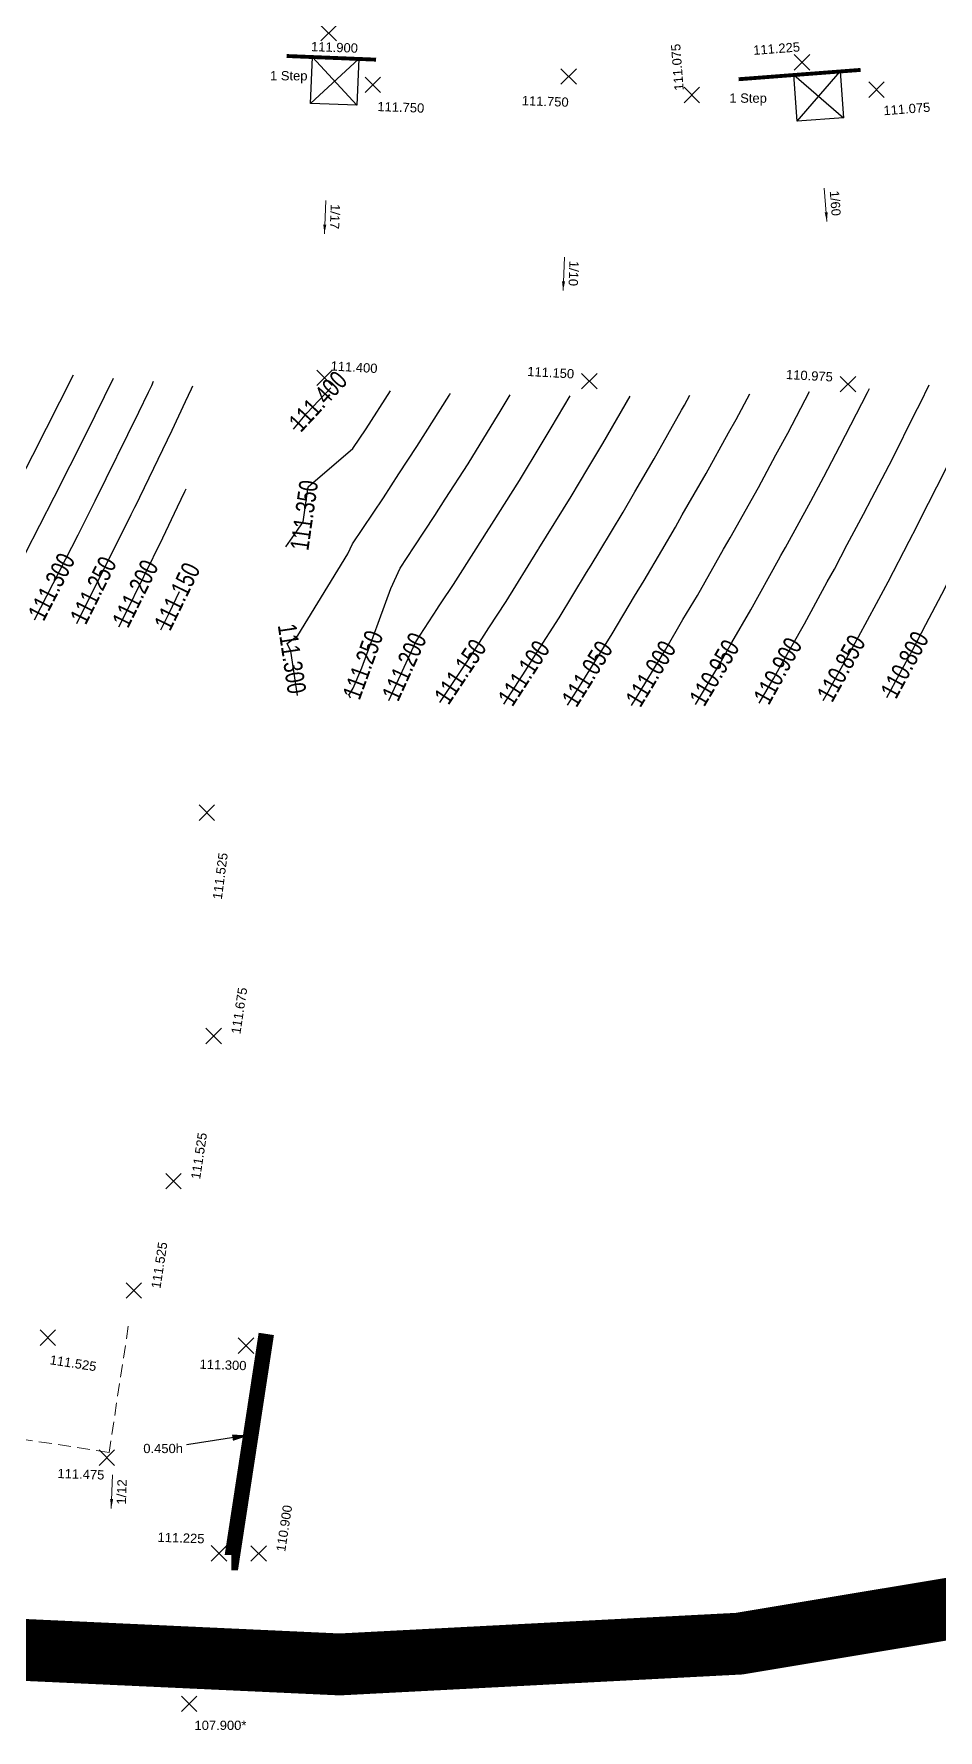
# Model space of a CAD drawing. Header units: metres. Extents: x 287878 to 288371, y 62805 to 63080.
# Drawn here: x 288093.08 to 288110.61, y 62804.59 to 62837.49 of the extents above; entities that cross this region are included whole.
import ezdxf
from ezdxf.enums import TextEntityAlignment as Align

# ---------------------------------------------------------------- set-up
doc = ezdxf.new("R2010")
doc.units = ezdxf.units.M
doc.header["$PDMODE"] = 3
doc.header["$PDSIZE"] = 0.15
doc.linetypes.add('DASHED', pattern=[1.4, 0.7, -0.7])
doc.linetypes.add('HIDDEN', pattern=[0.375, 0.25, -0.125])
doc.layers.get('0').transparency = 0.25
for name, color, linetype, lineweight in [('EXP - DESIGN LINES', 1, 'HIDDEN', 9), ('EXP - LEVELS TEXT', 3, 'Continuous', 18), ('EXP - RETAINING WALLS - 0.6m', 190, 'Continuous', 18), ('EXP - STEPS', 240, 'Continuous', 18), ('EXP-EW-GRADIENTS', 3, 'Continuous', 18), ('EXP-EW-GRADIENTS-TEXT', 3, 'Continuous', 18), ('EXP-EW-LEVEL-LANDING', 1, 'Continuous', 25), ('EXP-EW-LEVELS-POINTS', 3, 'Continuous', 18), ('EXP-EW-LEVELS-TEXT', 3, 'Continuous', 18), ('EXP-EW-RETAINING-WALL-HEIGHTS', 3, 'Continuous', 18), ('EXP-LEVEL-LANDING', 1, 'Continuous', 25)]:
    doc.layers.add(name, color=color, linetype=linetype, lineweight=lineweight)
for name, color, linetype in [('Rollover', 72, 'DASHED'), ('XREF - SOUTHERN CONTOURS$0$EXP_-_EW_CONT-SECONDARY', 8, 'Continuous'), ('XREF - SOUTHERN CONTOURS$0$EXP_-_EW_CONT-SECONDARY TEXT', 8, 'Continuous')]:
    doc.layers.add(name, color=color, linetype=linetype)
doc.layers.add('XREF - SOUTHERN CONTOURS$0$EXP_-_EW_-_CONT-PRIMARY', color=1, linetype='Continuous', true_color=0xff0000)
doc.styles.add('18 @ 1 to 200', font='arial.ttf', dxfattribs={"height": 0.36})
doc.styles.add('18 @ 1 to 500', font='arial.ttf', dxfattribs={"height": 0.9})
doc.styles.add('XREF - SOUTHERN CONTOURS$0$ESTROAD', font='arial.ttf', dxfattribs={"width": 0.75})
doc.dimstyles.new('1 to 200 (18)', dxfattribs={"dimtxt": 0.36, "dimasz": 0.36, "dimexe": 0.09, "dimexo": 0.09, "dimgap": 0.12, "dimtad": 1, "dimdec": 3, "dimzin": 0, "dimdsep": 46, "dimtxsty": '18 @ 1 to 200', "dimcen": 0.12, "dimadec": 0, "dimazin": 0, "dimtfac": 1, "dimtdec": 3, "dimtofl": 0, "dimtmove": 0, "dimatfit": 3, "dimfxl": 0.12, "dimtolj": 1, "dimtzin": 0, "dimarcsym": 1})

# ---------------------------------------------------------------- blocks, each defined once
blk = doc.blocks.new('XREF - SOUTHERN CONTOURS')
at = {"layer": 'XREF - SOUTHERN CONTOURS$0$EXP_-_EW_-_CONT-PRIMARY', "flags": 128}
for points in [[(648.900219, 90.691946), (649.958237, 92.80375), (650.030031, 92.949412), (650.05799, 93.007848), (650.121349, 93.14031), (650.752493, 94.441962), (651.011526, 94.994888), (651.126796, 95.242078), (651.154868, 95.300861)], [(654.211297, 89.24042), (654.176853, 89.312457), (654.191262, 89.323419), (654.259829, 89.435057), (654.429473, 89.828212), (654.992637, 91.370627), (655.170439, 91.762188), (655.442962, 92.180284), (655.843204, 92.786053), (656.041916, 93.10167), (656.48714, 93.790563), (657.006262, 94.63386), (657.112011, 94.801173), (657.305976, 95.123509)], [(659.656182, 89.10365), (659.693114, 89.16284), (659.711482, 89.19374), (660.322801, 90.195825), (660.654689, 90.767161), (660.933183, 91.234193), (661.441636, 92.130122), (661.526896, 92.277931), (661.569512, 92.355696), (662.117511, 93.328314), (662.455666, 93.960446), (662.688585, 94.383797), (663.10887, 95.188899)]]:
    blk.add_lwpolyline(points, dxfattribs=at)
at = {"layer": 'XREF - SOUTHERN CONTOURS$0$EXP_-_EW_CONT-SECONDARY', "flags": 128}
for points in [[(646.45403, 90.927677), (646.882513, 91.72257), (647.667027, 93.215031), (648.050699, 93.958745), (648.835084, 95.516176)], [(647.268818, 90.842895), (647.905539, 92.052856), (648.463487, 93.139993), (649.081082, 94.36718), (649.61309, 95.450338)], [(664.609749, 89.256853), (665.113618, 90.184908), (665.365662, 90.673879), (665.675974, 91.259424), (666.209496, 92.320559), (666.218613, 92.33819), (666.234993, 92.371601), (666.759778, 93.424096), (667.023579, 93.9834), (667.281629, 94.514314), (667.740456, 95.513123)], [(648.084229, 90.764317), (648.930777, 92.412731), (649.260488, 93.070931), (650.103531, 94.788758), (650.292439, 95.178355), (650.353876, 95.309496), (650.391569, 95.390328)], [(652.955734, 92.17726), (653.046462, 92.308342), (653.152486, 92.461523), (653.293002, 92.665629), (653.388959, 93.339233), (654.255467, 94.087489), (654.511823, 94.467084), (654.985696, 95.203151)], [(653.180117, 89.296565), (653.051731, 90.154797), (652.982108, 90.300409), (653.186599, 90.455986), (654.159651, 92.040282), (654.244295, 92.236447), (654.846054, 93.127491), (655.144457, 93.591001), (655.496484, 94.123796), (656.118359, 95.111527), (656.127936, 95.126346), (656.145549, 95.154957)], [(653.104265, 94.458602), (653.363076, 94.769549), (653.826506, 95.265309)], [(654.954668, 89.198097), (655.472257, 90.337948), (655.894133, 90.985176), (655.914261, 91.015629), (655.965489, 91.092195), (656.203047, 91.448478), (656.64223, 92.138955), (656.846343, 92.45478), (656.947801, 92.619594), (657.483692, 93.467462), (657.902474, 94.163406), (658.101893, 94.486099), (658.4667, 95.10644)], [(655.939442, 89.1586), (656.574509, 90.111053), (656.889361, 90.606059), (657.224273, 91.119482), (657.841921, 92.112468), (657.855373, 92.133751), (657.862067, 92.144876), (658.486044, 93.154572), (658.806951, 93.700263), (659.097483, 94.1812), (659.627549, 95.103754)], [(657.178098, 89.124973), (657.608212, 89.78434), (657.821684, 90.127537), (658.251376, 90.800989), (658.784673, 91.677921), (658.875393, 91.823316), (659.04187, 92.103374), (659.494095, 92.85197), (659.719646, 93.244531), (660.098683, 93.886553), (660.626334, 94.826757), (660.683888, 94.926536), (660.788324, 95.11711)], [(658.417072, 89.106655), (658.647781, 89.468243), (658.762407, 89.65673), (659.284253, 90.493078), (659.715563, 91.218655), (659.901499, 91.523444), (660.241835, 92.109325), (660.507746, 92.559731), (660.640516, 92.796309), (661.105392, 93.602233), (661.536994, 94.389822), (661.683577, 94.649985), (661.94882, 95.145817)], [(660.895208, 89.118258), (661.366915, 89.909307), (661.601998, 90.323538), (661.970343, 90.955641), (662.50658, 91.923078), (662.554327, 92.006946), (662.641045, 92.167179), (663.134936, 93.064869), (663.382302, 93.538726), (663.698812, 94.128043), (664.228926, 95.169026), (664.24301, 95.195899), (664.268279, 95.246782)], [(662.133943, 89.148731), (662.41649, 89.633599), (662.557439, 89.887887), (663.012873, 90.687861), (663.451661, 91.498625), (663.589737, 91.746943), (663.839845, 92.220398), (664.157567, 92.811971), (664.316853, 93.124759), (664.714155, 93.882794), (665.152742, 94.76599), (665.250992, 94.958147), (665.426743, 95.32122)], [(663.372208, 89.194508), (663.47142, 89.368775), (663.520959, 89.46031), (664.060667, 90.430926), (664.404706, 91.082192), (664.630322, 91.497745), (665.037894, 92.288447), (665.1853, 92.56969), (665.259269, 92.718643), (665.734512, 93.648122), (666.08431, 94.370749), (666.2639, 94.73093), (666.584192, 95.410005)], [(649.716818, 90.626755), (649.831388, 90.855436), (650.568842, 92.351645), (650.856027, 92.951882), (650.999363, 93.251549), (651.024929, 93.305086)], [(650.533939, 90.568572), (650.690235, 90.889923), (650.89499, 91.309312)]]:
    blk.add_lwpolyline(points, dxfattribs=at)
at = {"layer": 'XREF - SOUTHERN CONTOURS$0$EXP_-_EW_-_CONT-PRIMARY', "char_height": 0.36, "width": 2.52, "attachment_point": 5, "line_spacing_factor": 0.888, "style": 'XREF - SOUTHERN CONTOURS$0$ESTROAD'}
for s, insert, rotation in [('111.250', (649.222729, 91.335675), 63.3890457), ('111.250', (654.451026, 89.88724), 69.9419403), ('111.000', (660.031395, 89.718147), 58.6148339)]:
    blk.add_mtext(s, dxfattribs=dict(at, insert=insert, rotation=rotation))
at = {"layer": 'XREF - SOUTHERN CONTOURS$0$EXP_-_EW_CONT-SECONDARY TEXT', "char_height": 0.36, "width": 2.52, "attachment_point": 5, "line_spacing_factor": 0.888, "style": 'XREF - SOUTHERN CONTOURS$0$ESTROAD'}
for s, insert, rotation in [('111.400', (653.578484, 94.999984), 46.9304617), ('111.350', (653.310841, 92.790855), 81.8925402), ('111.300', (648.413148, 91.404795), 62.8170929), ('111.200', (650.03662, 91.271829), 63.76215), ('111.150', (650.849342, 91.215813), 63.9772186), ('111.300', (653.073595, 90.008642), 278.5079651), ('111.200', (655.252355, 89.853674), 65.5779267), ('110.800', (664.953291, 89.889608), 61.5011214), ('111.150', (656.338869, 89.757647), 56.3058204), ('111.100', (657.57147, 89.728014), 56.8830719), ('111.050', (658.799715, 89.716521), 58.0375786), ('110.950', (661.263964, 89.736658), 59.192089), ('110.900', (662.493482, 89.772502), 61.0010378), ('110.850', (663.722827, 89.823351), 60.9238626)]:
    blk.add_mtext(s, dxfattribs=dict(at, insert=insert, rotation=rotation))
blk = doc.blocks.new('*U27')
at = {"layer": 'EXP-LEVEL-LANDING', "ltscale": 2}
for p, q in [((-7.71, 0.901), (-8.308, -0.223)), ((-7.447, 0.04), (-8.571, 0.638))]:
    blk.add_line(p, q, dxfattribs=at)
blk.add_lwpolyline([(-8.308, -0.223), (-8.571, 0.638), (-7.71, 0.901), (-7.447, 0.04)], close=True, dxfattribs=at)
blk = doc.blocks.new('*U352')
at = {"layer": 'EXP-EW-GRADIENTS-TEXT', "color": 0, "style": '18 @ 1 to 200'}
blk.add_attdef('1/00', (0.154, 0.182), '', height=0.36, rotation=352.62736, dxfattribs=at)
at = {"layer": 'EXP-EW-GRADIENTS'}
blk.add_leader([(1.289, -0.167), (0, 0)], dimstyle='1 to 200 (18)', dxfattribs=at)
blk = doc.blocks.new('*U353')
at = {"layer": 'EXP-EW-GRADIENTS-TEXT', "color": 0, "style": '18 @ 1 to 200'}
blk.add_attdef('1/00', (0.154, 0.182), '', height=0.36, rotation=352.62736, dxfattribs=at)
at = {"layer": 'EXP-EW-GRADIENTS'}
blk.add_leader([(1.289, -0.167), (0, 0)], dimstyle='1 to 200 (18)', dxfattribs=at)
blk = doc.blocks.new('*U354')
at = {"layer": 'EXP-EW-GRADIENTS-TEXT', "color": 0, "style": '18 @ 1 to 200'}
blk.add_attdef('1/00', (0.154, 0.182), '', height=0.36, rotation=352.62736, dxfattribs=at)
at = {"layer": 'EXP-EW-GRADIENTS'}
blk.add_leader([(1.289, -0.167), (0, 0)], dimstyle='1 to 200 (18)', dxfattribs=at)
blk = doc.blocks.new('*U457')
at = {"layer": 'EXP-EW-GRADIENTS-TEXT', "color": 0, "style": '18 @ 1 to 200'}
blk.add_attdef('1/00', (-1.139, -0.56), '', height=0.36, rotation=360, dxfattribs=at)
at = {"layer": 'EXP-EW-GRADIENTS'}
blk.add_leader([(-1.3, 0), (0, 0)], dimstyle='1 to 200 (18)', dxfattribs=at)

msp = doc.modelspace()

# ---------------------------------------------------------------- linework, layer by layer
at = {"layer": 'EXP - DESIGN LINES', "elevation": 0}
msp.add_lwpolyline([(288094.907, 62812.426), (288094.533, 62809.979)], dxfattribs=at)
at = {"layer": 'EXP - DESIGN LINES'}
msp.add_lwpolyline([(288094.533, 62809.979), (288085.127, 62811.417)], dxfattribs=at)
at = {"layer": 'EXP - RETAINING WALLS - 0.6m', "const_width": 0.3}
msp.add_lwpolyline([(288096.903, 62807.841), (288096.904, 62807.841), (288097.582, 62812.277)], dxfattribs=at)
at = {"layer": 'EXP - STEPS', "const_width": 0.075}
for points in [[(288097.975, 62837.065), (288099.711, 62836.994)], [(288106.739, 62836.614), (288109.104, 62836.795)]]:
    msp.add_lwpolyline(points, dxfattribs=at)
at = {"layer": 'EXP-EW-LEVELS-POINTS'}
for p in [(288098.79, 62837.507), (288107.968, 62836.942), (288103.443, 62836.668), (288099.647, 62836.506), (288105.833, 62836.309), (288109.412, 62836.411), (288098.712, 62830.821), (288103.844, 62830.757), (288108.86, 62830.698), (288096.431, 62822.388), (288096.563, 62818.057), (288095.783, 62815.241), (288095.013, 62813.12), (288093.348, 62812.205), (288097.189, 62812.049), (288094.491, 62809.877), (288096.664, 62808.021), (288097.433, 62808.016), (288096.085, 62805.1)]:
    msp.add_point(p, dxfattribs=at)
at = {"layer": 'Rollover', "const_width": 1.2}
msp.add_lwpolyline([(288136.499, 62829.825, -0.326482), (288127.627, 62813.625), (288118.978, 62809.357), (288112.21, 62807.178), (288106.748, 62806.269), (288099.006, 62805.866), (288021.978, 62809.413), (288022.464, 62819.127)], format="xyb", dxfattribs=at)

# ---------------------------------------------------------------- block references
msp.add_blockref('XREF - SOUTHERN CONTOURS', (287445.006, 62735.366))
at = {"layer": 'EXP-EW-GRADIENTS'}
for name, p, xscale, yscale, zscale, rotation, values in [('*U354', (288108.401, 62834.502), 0.4999999999999999, 0.4999999999999999, 0.4999999999999999, 281.7587120433485, {'1/00': '1/60'}), ('*U352', (288098.736, 62834.265), 0.5, 0.5, 0.5, 274.9666169977154, {'1/00': '1/17'}), ('*U353', (288103.364, 62833.164), 0.5, 0.5, 0.5, 274.9666169977154, {'1/00': '1/10'}), ('*U457', (288094.599, 62809.543), 0.5, 0.5, 0.5, 88.0939209224375, {'1/00': '1/12'})]:
    msp.add_blockref(name, p, dxfattribs=dict(at, xscale=xscale, yscale=yscale, zscale=zscale, rotation=rotation)).add_auto_attribs(values)
at = {"layer": 'EXP-EW-LEVEL-LANDING', "extrusion": (0.000289713, 0.007121, 0.999975), "rotation": 160.6879078924227}
msp.add_blockref('*U27', (288091.45, 62837.357, 530.948), dxfattribs=at)
at = {"layer": 'EXP-EW-LEVEL-LANDING', "extrusion": (-0.000528691, 0.007108, 0.999975), "rotation": 167.271808234262}
msp.add_blockref('*U27', (288100.513, 62837.873, 294.296), dxfattribs=at)

# ---------------------------------------------------------------- texts
at = {"layer": 'EXP - LEVELS TEXT', "char_height": 0.18, "attachment_point": 1, "style": '18 @ 1 to 500'}
for insert in [(288097.654, 62836.772), (288106.56, 62836.338)]:
    msp.add_mtext_dynamic_manual_height_columns('1 Step', width=1.68966, gutter_width=1, heights=[0], dxfattribs=dict(at, insert=insert))
at = {"layer": 'EXP-EW-LEVELS-TEXT', "style": '18 @ 1 to 200'}
for s, rotation, p in [('111.900', 357.9126, (288098.447, 62837.16)), ('111.075', 94.389, (288105.675, 62836.401)), ('111.225', 4.389, (288107.029, 62837.085)), ('111.750', 357.9066, (288099.733, 62835.997)), ('111.750', 357.9126, (288102.533, 62836.112)), ('111.075', 4.3831, (288109.555, 62835.915)), ('111.400', 356.8079, (288098.825, 62830.965)), ('111.150', 356.8079, (288102.638, 62830.859)), ('110.975', 356.8079, (288107.654, 62830.8)), ('111.525', 82.5355, (288096.719, 62820.696)), ('111.675', 81.3026, (288097.078, 62818.084)), ('111.525', 81.3026, (288096.298, 62815.268)), ('111.525', 81.3026, (288095.529, 62813.147)), ('111.525', 351.3026, (288093.375, 62811.69)), ('111.300', 358.091, (288096.286, 62811.602)), ('111.475', 358.0827, (288093.531, 62809.482)), ('110.900', 81.3026, (288097.948, 62808.043)), ('111.225', 358.091, (288095.472, 62808.245)), ('107.900*', 0.0413, (288096.19, 62804.595))]:
    msp.add_text(s, height=0.18, rotation=rotation, dxfattribs=at).set_placement(p)

# ---------------------------------------------------------------- leaders
at = {"layer": 'EXP-EW-RETAINING-WALL-HEIGHTS'}
msp.add_leader([(288097.282, 62810.317), (288095.582, 62810.055)], dimstyle='1 to 200 (18)', dxfattribs=at)

# ---------------------------------------------------------------- next in the draw order: wipeouts: each hides what was drawn before it
msp.add_wipeout([(288095.162, 62810.059), (288095.206, 62810.155), (288095.295, 62810.218), (288095.397, 62810.255), (288095.504, 62810.276), (288095.612, 62810.283), (288095.721, 62810.276), (288095.828, 62810.255), (288095.93, 62810.218), (288096.019, 62810.155), (288096.063, 62810.059), (288096.019, 62809.962), (288095.93, 62809.9), (288095.828, 62809.862), (288095.721, 62809.842), (288095.612, 62809.835), (288095.504, 62809.842), (288095.397, 62809.862), (288095.295, 62809.9), (288095.206, 62809.962)]).dxf.layer = 'EXP-EW-RETAINING-WALL-HEIGHTS'

# ---------------------------------------------------------------- next in the draw order: texts
at = {"layer": 'EXP-EW-RETAINING-WALL-HEIGHTS', "style": '18 @ 1 to 200'}
msp.add_text('0.450h', height=0.18, rotation=360, dxfattribs=at).set_placement((288095.582, 62810.055), align=Align.MIDDLE_CENTER)

doc.saveas('drawing.dxf')
